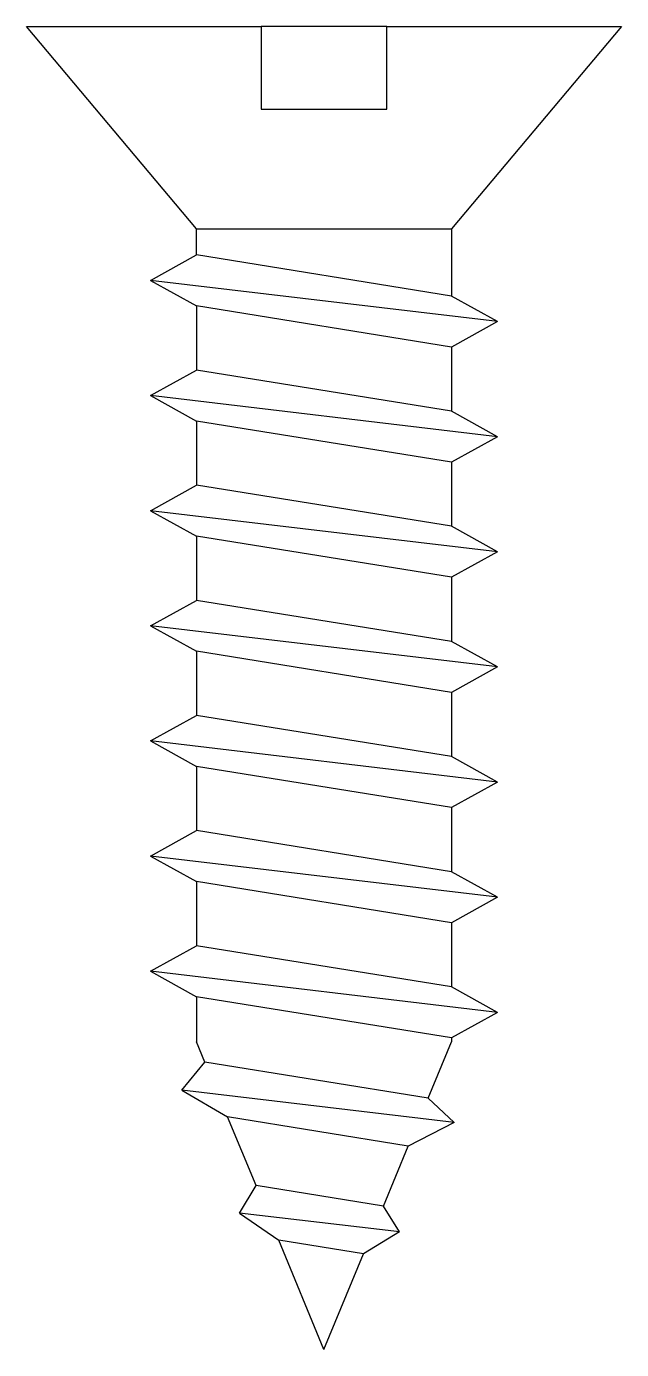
# Model space of a CAD drawing. Header units: millimetres. Extents: x -6 to 6, y -26.7 to 0.
import ezdxf

# ---------------------------------------------------------------- set-up
doc = ezdxf.new("R2010")
doc.units = ezdxf.units.MM

msp = doc.modelspace()

# ---------------------------------------------------------------- linework, layer by layer
at = {"color": 8}
msp.add_line((1.268, 0), (-1.268, 0), dxfattribs=at)
for p, q in [((-2.571, -4.608), (-2.571, -4.08)), ((-2.571, -4.08), (2.571, -4.08)), ((2.571, -4.08), (2.571, -5.438)), ((-3.5, -5.122), (-2.571, -4.608)), ((2.571, -5.438), (-2.571, -4.608)), ((3.5, -5.952), (-3.5, -5.122)), ((-3.5, -5.122), (-2.571, -5.636)), ((3.5, -5.952), (2.571, -5.438)), ((2.571, -6.466), (-2.571, -5.636)), ((-2.571, -5.636), (-2.571, -6.931)), ((3.5, -5.952), (2.571, -6.466)), ((2.571, -6.466), (2.571, -7.76)), ((-3.5, -7.445), (-2.571, -6.931)), ((2.571, -7.76), (-2.571, -6.931)), ((3.5, -8.274), (-3.5, -7.445)), ((-3.5, -7.445), (-2.571, -7.958)), ((2.571, -8.788), (-2.571, -7.958)), ((-2.571, -7.958), (-2.571, -9.253)), ((3.5, -8.274), (2.571, -7.76)), ((3.5, -8.274), (2.571, -8.788)), ((2.571, -8.788), (2.571, -10.082)), ((-3.5, -9.767), (-2.571, -9.253)), ((2.571, -10.082), (-2.571, -9.253)), ((3.5, -10.596), (-3.5, -9.767)), ((-3.5, -9.767), (-2.571, -10.281)), ((3.5, -10.596), (2.571, -10.082)), ((2.571, -11.11), (-2.571, -10.281)), ((-2.571, -10.281), (-2.571, -11.575)), ((3.5, -10.596), (2.571, -11.11)), ((2.571, -11.11), (2.571, -12.405)), ((-3.5, -12.089), (-2.571, -11.575)), ((2.571, -12.405), (-2.571, -11.575)), ((3.5, -12.918), (-3.5, -12.089)), ((-3.5, -12.089), (-2.571, -12.603)), ((3.5, -12.918), (2.571, -12.405)), ((2.571, -13.432), (-2.571, -12.603)), ((-2.571, -12.603), (-2.571, -13.897)), ((3.5, -12.918), (2.571, -13.432)), ((2.571, -13.432), (2.571, -14.727)), ((-3.5, -14.411), (-2.571, -13.897)), ((2.571, -14.727), (-2.571, -13.897)), ((3.5, -15.241), (-3.5, -14.411)), ((-3.5, -14.411), (-2.571, -14.925)), ((2.571, -15.755), (-2.571, -14.925)), ((-2.571, -14.925), (-2.571, -16.22)), ((3.5, -15.241), (2.571, -14.727)), ((3.5, -15.241), (2.571, -15.755)), ((2.571, -15.755), (2.571, -17.049)), ((-3.5, -16.734), (-2.571, -16.22)), ((2.571, -17.049), (-2.571, -16.22)), ((3.5, -17.563), (-3.5, -16.734)), ((-3.5, -16.734), (-2.571, -17.248)), ((3.5, -17.563), (2.571, -17.049)), ((2.571, -18.077), (-2.571, -17.248)), ((-2.571, -17.248), (-2.571, -18.542)), ((3.5, -17.563), (2.571, -18.077)), ((2.571, -18.077), (2.571, -19.371)), ((-3.5, -19.056), (-2.571, -18.542)), ((2.571, -19.371), (-2.571, -18.542)), ((3.5, -19.885), (-3.5, -19.056)), ((-3.5, -19.056), (-2.571, -19.57)), ((3.5, -19.885), (2.571, -19.371)), ((2.571, -20.399), (-2.571, -19.57)), ((-2.571, -19.57), (-2.571, -20.479)), ((3.5, -19.885), (2.571, -20.399)), ((-2.4, -20.892), (-2.571, -20.479)), ((2.1, -21.618), (2.571, -20.479)), ((2.571, -20.399), (2.571, -20.479)), ((-2.869, -21.453), (-2.4, -20.892)), ((2.1, -21.618), (-2.4, -20.892)), ((2.625, -22.104), (-2.869, -21.453)), ((-2.869, -21.453), (-1.944, -21.993)), ((2.625, -22.104), (2.1, -21.618)), ((1.701, -22.581), (-1.944, -21.993)), ((-1.369, -23.38), (-1.944, -21.993)), ((2.625, -22.104), (1.701, -22.581)), ((1.198, -23.794), (1.701, -22.581)), ((-1.701, -23.939), (-1.369, -23.38)), ((1.198, -23.794), (-1.369, -23.38)), ((-1.701, -23.939), (-0.913, -24.482)), ((1.526, -24.309), (-1.701, -23.939)), ((1.526, -24.309), (1.198, -23.794)), ((0, -26.686), (-0.913, -24.482)), ((0.799, -24.758), (-0.913, -24.482)), ((1.526, -24.309), (0.799, -24.758)), ((0, -26.686), (0.799, -24.758))]:
    msp.add_line(p, q)
msp.add_lwpolyline([(-2.571, -4.08), (-5.999, 0), (-1.268, 0), (-1.268, -1.667), (1.268, -1.667), (1.268, 0), (6.001, 0), (2.571, -4.08)])

doc.saveas('drawing.dxf')
